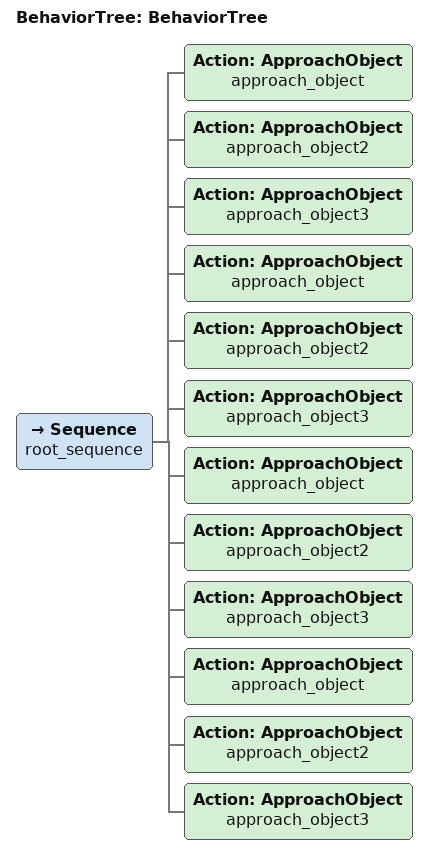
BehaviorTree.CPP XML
<?xml version="1.0"?>
<root main_tree_to_execute="BehaviorTree">
    <BehaviorTree ID="BehaviorTree">
        <Sequence name="root_sequence">
            <Action ID="ApproachObject" name="approach_object"/>
            <Action ID="ApproachObject" name="approach_object2"/>
            <Action ID="ApproachObject" name="approach_object3"/>
            <Action ID="ApproachObject" name="approach_object"/>
            <Action ID="ApproachObject" name="approach_object2"/>
            <Action ID="ApproachObject" name="approach_object3"/>
            <Action ID="ApproachObject" name="approach_object"/>
            <Action ID="ApproachObject" name="approach_object2"/>
            <Action ID="ApproachObject" name="approach_object3"/>
            <Action ID="ApproachObject" name="approach_object"/>
            <Action ID="ApproachObject" name="approach_object2"/>
            <Action ID="ApproachObject" name="approach_object3"/>
        </Sequence>
    </BehaviorTree>
</root>
